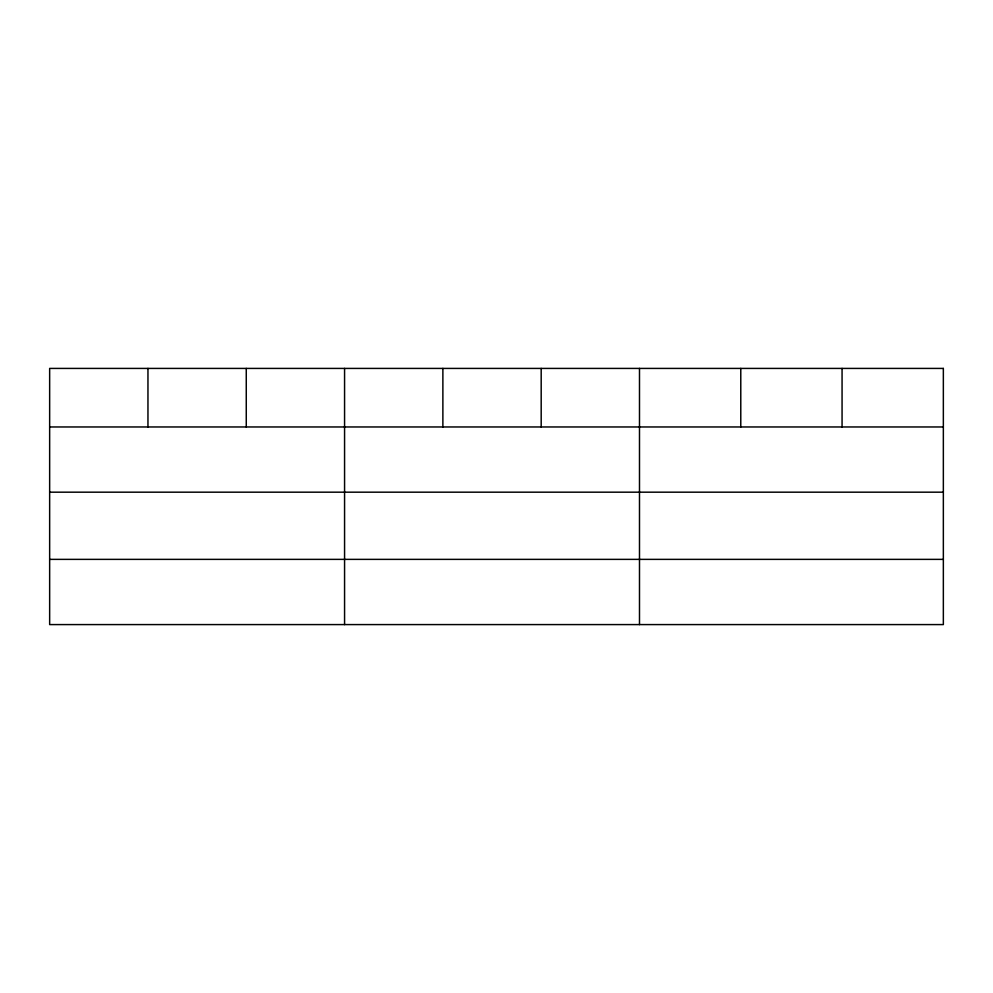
<?xml version="1.0" encoding="UTF-8"?>
<svg xmlns="http://www.w3.org/2000/svg" width="993" height="993" viewBox="0 0 993 993"><rect width="100%" height="100%" fill="white"/><g stroke="black" fill="none" stroke-linecap="round" stroke-linejoin="round"><path stroke-width="1.49" d="M49.65 426.965L943.35 426.965M49.65 492.18L943.35 492.18M49.65 559.369L943.35 559.369M842.064 368.415L842.064 426.965M740.778 368.415L740.778 426.965M639.492 368.415L639.492 624.585M541.185 368.415L541.185 426.965M442.878 368.415L442.878 426.965M344.571 368.415L344.571 624.585M246.264 368.415L246.264 426.965M147.957 368.415L147.957 426.965M943.35 368.415L49.65 368.415L49.65 624.585L943.35 624.585L943.35 368.415"/></g></svg>
